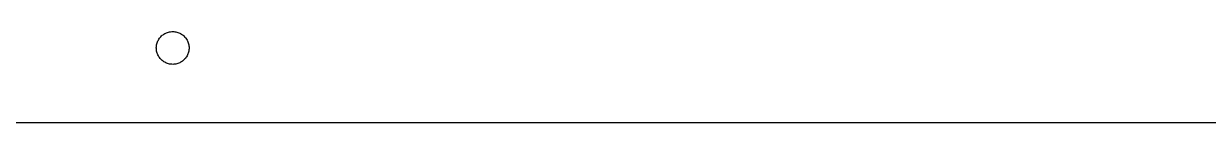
# Model space of a CAD drawing. Header units: metres. Extents: x 0 to 318, y 0 to 55.
# Drawn here: x 159 to 238.5, y 0 to 6.1 of the extents above; entities that cross this region are included whole.
import ezdxf

# ---------------------------------------------------------------- set-up
doc = ezdxf.new("R2010")
doc.units = ezdxf.units.M

msp = doc.modelspace()

# ---------------------------------------------------------------- linework, layer by layer
for p, q in [((168.036, 5.52992), (168.071, 5.5894)), ((168.071, 5.5894), (168.11, 5.64656)), ((168.11, 5.64656), (168.152, 5.70116)), ((168.152, 5.70116), (168.198, 5.75299)), ((168.198, 5.75299), (168.247, 5.80186)), ((168.247, 5.80186), (168.299, 5.84755)), ((168.299, 5.84755), (168.353, 5.88991)), ((168.353, 5.88991), (168.411, 5.92876)), ((168.411, 5.92876), (168.47, 5.96393)), ((168.47, 5.96393), (168.532, 5.9953)), ((168.532, 5.9953), (168.595, 6.02275)), ((168.595, 6.02275), (168.66, 6.04616)), ((168.66, 6.04616), (168.726, 6.06543)), ((168.726, 6.06543), (168.794, 6.08051)), ((168.794, 6.08051), (168.862, 6.09132)), ((168.862, 6.09132), (168.931, 6.09782)), ((168.931, 6.09782), (169, 6.09999)), ((169, 6.09999), (169.069, 6.09782)), ((169.069, 6.09782), (169.138, 6.09132)), ((169.138, 6.09132), (169.206, 6.08051)), ((169.206, 6.08051), (169.274, 6.06543)), ((169.274, 6.06543), (169.34, 6.04616)), ((169.34, 6.04616), (169.405, 6.02275)), ((169.405, 6.02275), (169.468, 5.9953)), ((169.468, 5.9953), (169.53, 5.96393)), ((169.53, 5.96393), (169.589, 5.92876)), ((169.589, 5.92876), (169.647, 5.88991)), ((169.647, 5.88991), (169.701, 5.84755)), ((169.701, 5.84755), (169.753, 5.80186)), ((169.753, 5.80186), (169.802, 5.75299)), ((169.802, 5.75299), (169.848, 5.70116)), ((169.848, 5.70116), (169.89, 5.64656)), ((169.89, 5.64656), (169.929, 5.5894)), ((169.929, 5.5894), (169.964, 5.52992)), ((167.9, 5), (167.902, 5.06906)), ((167.902, 4.93092), (167.9, 5)), ((167.902, 5.06906), (167.909, 5.13786)), ((167.909, 4.86212), (167.902, 4.93092)), ((167.909, 5.13786), (167.919, 5.20612)), ((167.919, 4.79387), (167.909, 4.86212)), ((167.919, 5.20612), (167.935, 5.27354)), ((167.935, 4.72644), (167.919, 4.79387)), ((167.935, 5.27354), (167.954, 5.3399)), ((167.954, 5.3399), (167.977, 5.40492)), ((167.977, 5.40492), (168.005, 5.46835)), ((168.005, 5.46835), (168.036, 5.52992)), ((169.964, 5.52992), (169.995, 5.46835)), ((169.995, 5.46835), (170.023, 5.40492)), ((170.023, 5.40492), (170.046, 5.3399)), ((170.046, 5.3399), (170.065, 5.27354)), ((170.065, 5.27354), (170.081, 5.20612)), ((170.081, 4.79387), (170.065, 4.72644)), ((170.081, 5.20612), (170.091, 5.13786)), ((170.091, 4.86212), (170.081, 4.79387)), ((170.091, 5.13786), (170.098, 5.06906)), ((170.098, 4.93092), (170.091, 4.86212)), ((170.098, 5.06906), (170.1, 5)), ((170.1, 5), (170.098, 4.93092)), ((167.954, 4.66008), (167.935, 4.72644)), ((167.977, 4.59506), (167.954, 4.66008)), ((168.005, 4.53163), (167.977, 4.59506)), ((168.036, 4.47006), (168.005, 4.53163)), ((168.071, 4.41058), (168.036, 4.47006)), ((168.11, 4.35342), (168.071, 4.41058)), ((168.152, 4.29883), (168.11, 4.35342)), ((168.198, 4.24699), (168.152, 4.29883)), ((168.247, 4.19812), (168.198, 4.24699)), ((168.299, 4.15244), (168.247, 4.19812)), ((168.353, 4.11008), (168.299, 4.15244)), ((168.411, 4.07123), (168.353, 4.11008)), ((168.47, 4.03606), (168.411, 4.07123)), ((168.532, 4.00468), (168.47, 4.03606)), ((168.595, 3.97723), (168.532, 4.00468)), ((168.66, 3.95383), (168.595, 3.97723)), ((169.405, 3.97723), (169.34, 3.95383)), ((169.468, 4.00468), (169.405, 3.97723)), ((169.53, 4.03606), (169.468, 4.00468)), ((169.589, 4.07123), (169.53, 4.03606)), ((169.647, 4.11008), (169.589, 4.07123)), ((169.701, 4.15244), (169.647, 4.11008)), ((169.753, 4.19812), (169.701, 4.15244)), ((169.802, 4.24699), (169.753, 4.19812)), ((169.848, 4.29883), (169.802, 4.24699)), ((169.89, 4.35342), (169.848, 4.29883)), ((169.929, 4.41058), (169.89, 4.35342)), ((169.964, 4.47006), (169.929, 4.41058)), ((169.995, 4.53163), (169.964, 4.47006)), ((170.023, 4.59506), (169.995, 4.53163)), ((170.046, 4.66008), (170.023, 4.59506)), ((170.065, 4.72644), (170.046, 4.66008)), ((168.726, 3.93456), (168.66, 3.95383)), ((168.794, 3.91948), (168.726, 3.93456)), ((168.862, 3.90866), (168.794, 3.91948)), ((168.931, 3.90216), (168.862, 3.90866)), ((169, 3.89999), (168.931, 3.90216)), ((169.069, 3.90216), (169, 3.89999)), ((169.138, 3.90866), (169.069, 3.90216)), ((169.206, 3.91948), (169.138, 3.90866)), ((169.274, 3.93456), (169.206, 3.91948)), ((169.34, 3.95383), (169.274, 3.93456)), ((0, 0), (318, 0))]:
    msp.add_line(p, q)

doc.saveas('drawing.dxf')
